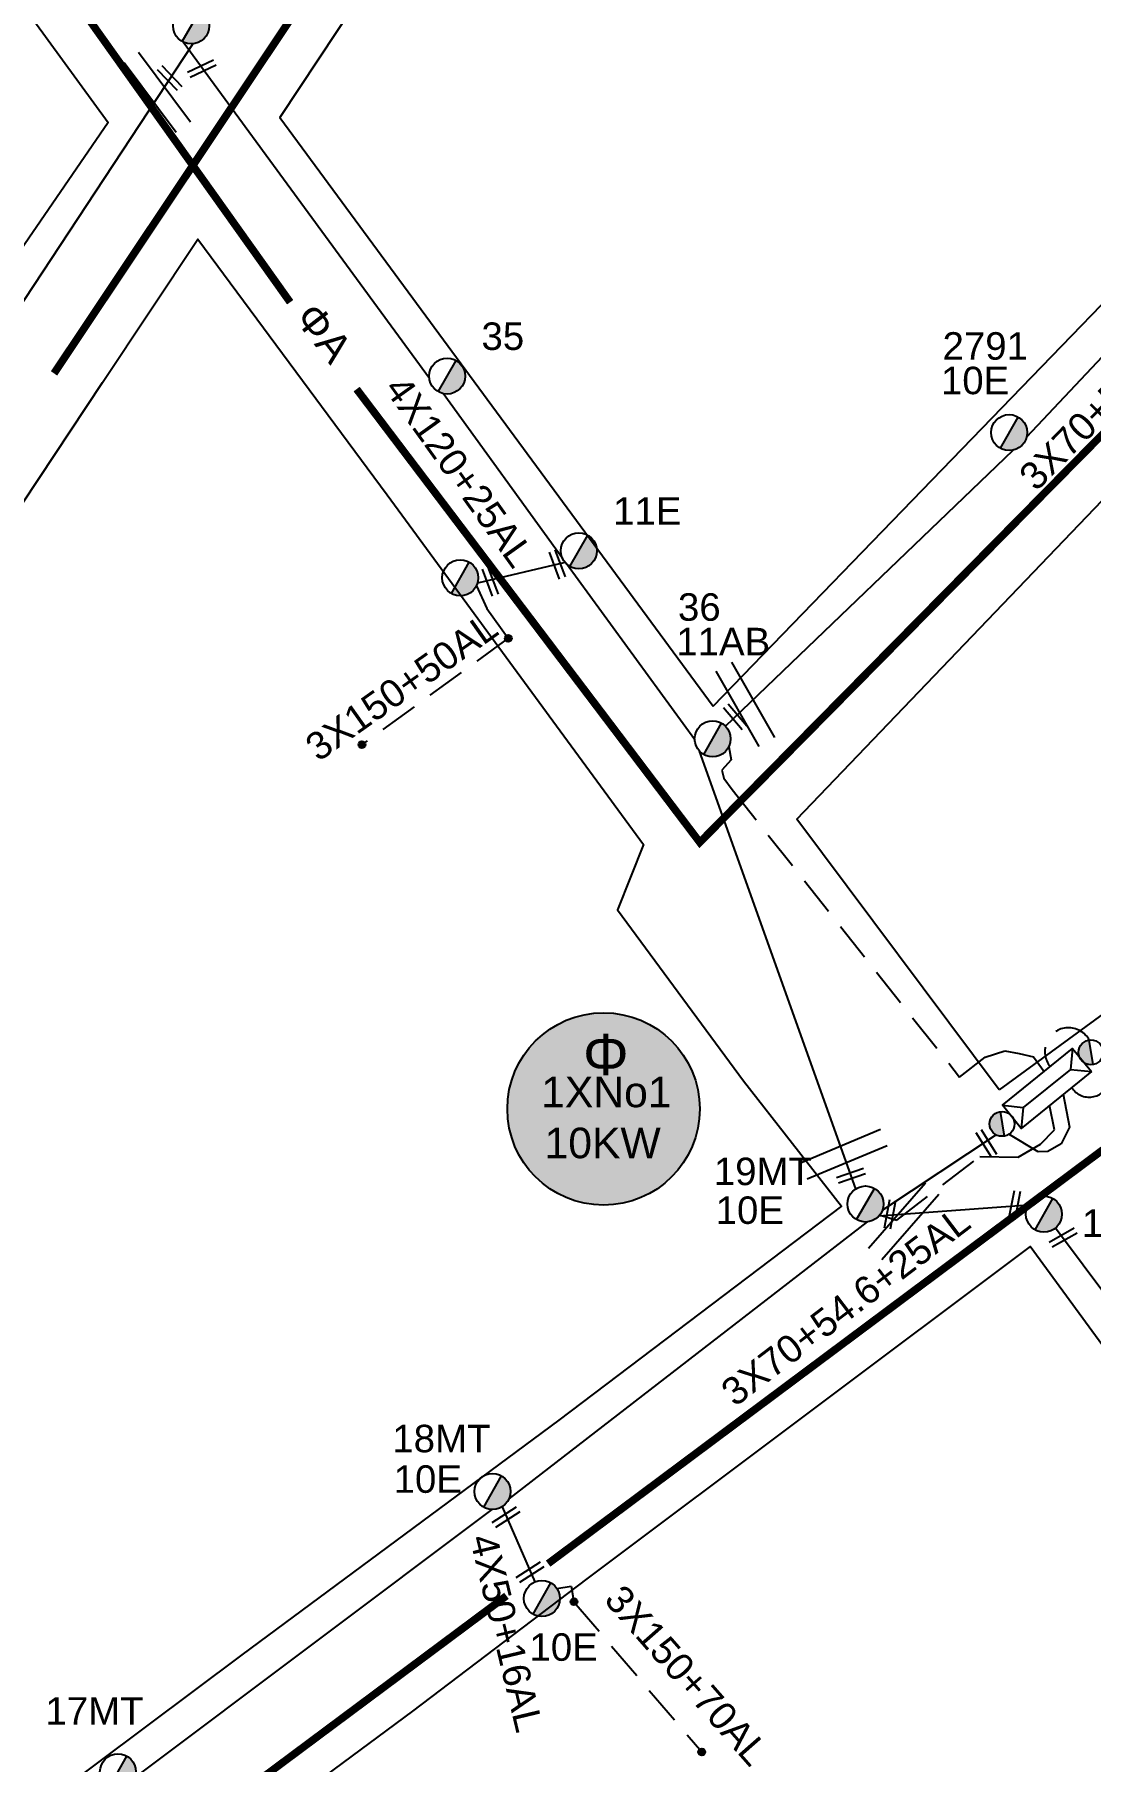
# Model space of a CAD drawing. Header units: millimetres. Extents: x 645 to 3057, y 900 to 1793.
# Drawn here: x 2152 to 2221.2, y 1546 to 1659.1 of the extents above; entities that cross this region are included whole.
import ezdxf

# ---------------------------------------------------------------- set-up
doc = ezdxf.new("R2010")
doc.units = ezdxf.units.MM
doc.linetypes.add('DASHED', pattern=[19.05, 12.7, -6.35])
for name, color, linetype in [('Άγνωστα', 7, 'Continuous'), ('Γυμνά εναέρια ΧΤ (3Φ)   4x50AL', 7, 'Continuous'), ('Γυμνά εναέρια ΧΤ και ΦΟΠ (3Φ)   4x50+16AL', 7, 'Continuous'), ('Καλώδια ΧΤ   3x150+50AL', 7, 'DASHED'), ('Μηχανική τομή', 7, 'Continuous'), ('Στύλος ΦΜ', 7, 'Continuous'), ('Στύλος ΦΜ @ 1', 7, 'Continuous'), ('Συνδέσεις', 7, 'Continuous'), ('Συνεστραμμένα ΧΤ   3x70+54.6+25 AL', 7, 'SYN_LINE'), ('Συνεστραμμένα ΧΤ   4x120+25 AL', 7, 'SYN_LINE'), ('Τομή', 7, 'Continuous'), ('Υποσταθμός εναέριος 2 στύλων', 7, 'Continuous'), ('Υποσταθμός πόλεως', 7, 'Continuous'), ('Υπόβαθρο ΔΕΗ', 7, 'Continuous'), ('Υπόγεια καλώδια Δικτύου ΧΤ και Παρ. ΧΤ - 3X150+70 AL', 7, 'DASHED'), ('Χώρος', 7, 'Continuous')]:
    doc.layers.add(name, color=color, linetype=linetype)
doc.styles.get("Standard").update_dxf_attribs({"font": 'arial.ttf'})
doc.linetypes.add('SYN_LINE', pattern='A,0.5,-0.0001,["/\\/\\/\\/",Standard,S=0.1,R=0,X=0,Y=-0.05],-0.25', length=0.7501)

# ---------------------------------------------------------------- blocks, each defined once
blk = doc.blocks.new('ΥΠΑΡΧΩΝ ΤΣΙΜΕΝΤΕΝΙΟΣ ΣΤΥΛΟΣ')
at = {"layer": 'Στύλος ΦΜ'}
blk.add_hatch(color=256, dxfattribs=at).paths.add_polyline_path([(-1.29, -2.28, 0.574793), (2.62, 0, 0.268822), (1.3, 2.27)])
blk.add_line((-1.29, -2.28), (1.3, 2.27), dxfattribs=at)
blk.add_circle((0, 0), 2.62, dxfattribs=at)
at = {"layer": 'Στύλος ΦΜ', "flags": 4}
for tag, p in [('ΑΡΙΘΜΟΣ', (-4.68, 8.05)), ('ΤΥΠΟΣ', (-4.91, 3.03))]:
    blk.add_attdef(tag, p, '', height=4, dxfattribs=at)
blk = doc.blocks.new('ΥΠΟΣΤΑΘΜΟΣ ΕΝΑΕΡΙΟΣ ΕΠΙ 2 ΣΤΥΛΩΝ')
at = {"layer": 'Υποσταθμός εναέριος 2 στύλων', "linetype": 'Continuous'}
for points in [[(-11.97, -2.11, 0.574793), (-8.45, -0.07, 0.268822), (-9.64, 1.98)], [(9.68, -2.15, 0.574793), (13.19, -0.1, 0.268822), (12.01, 1.95)]]:
    blk.add_hatch(color=256, dxfattribs=at).paths.add_polyline_path(points)
for p, q in [((-11.97, -2.11), (-9.64, 1.98)), ((9.68, -2.15), (12.01, 1.95))]:
    blk.add_line(p, q, dxfattribs=at)
for centre in [(-10.81, -0.07), (10.84, -0.1)]:
    blk.add_circle(centre, 2.36, dxfattribs=at)
at = {"layer": 'Υποσταθμός πόλεως', "linetype": 'Continuous', "ltscale": 40}
blk.add_lwpolyline([(-8.57, 2.82), (8.57, 2.82), (8.57, -2.82), (-8.57, -2.82)], close=True, dxfattribs=at)
for points in [[(-5.75, 0), (-8.57, 2.82)], [(-8.57, -2.82), (-5.75, 0)], [(-5.75, 0), (5.75, 0)], [(5.75, 0), (8.57, 2.82)], [(8.57, -2.82), (5.75, 0)]]:
    blk.add_lwpolyline(points, dxfattribs=at)
at = {"layer": 'Υποσταθμός εναέριος 2 στύλων', "ltscale": 40, "flags": 1}
for tag, p in [('ΜΕΤΑΣΧΗΜΑΤΙΣΜΟΣ', (14.09, 2.51)), ('ΙΣΧΥΣ', (14.07, -0.28)), ('ΑΡΙΘΜΟΣ', (14.19, -3))]:
    blk.add_attdef(tag, p, '', height=1.8, dxfattribs=at)
blk = doc.blocks.new('ΜΗΧΑΝΙΚΗ ΤΟΜΗ')
at = {"layer": 'Μηχανική τομή', "ltscale": 40}
for p, q in [((-1.89, 0.78), (1.89, 0.78)), ((1.89, 0), (-1.89, 0))]:
    blk.add_line(p, q, dxfattribs=at)
blk = doc.blocks.new('ΤΟΜΗ')
at = {"layer": 'Τομή', "ltscale": 40}
for p, q in [((-5.68, 0), (5.68, 0)), ((5.68, -2.33), (-5.68, -2.33))]:
    blk.add_line(p, q, dxfattribs=at)
blk = doc.blocks.new('_ΣΥΝΔΕΣΗ')
at = {"layer": 'Συνδέσεις', "linetype": 'SYN_LINE', "ltscale": 40}
blk.add_hatch(color=256, dxfattribs=at).paths.add_polyline_path([(0.5, -0.01, 1), (-0.5, -0.01, 1)])
at = {"layer": 'Συνδέσεις'}
blk.add_circle((0, -0.01), 0.5, dxfattribs=at)
blk = doc.blocks.new('ΧΩΡΟΣ')
at = {"layer": 'Χώρος', "ltscale": 40, "true_color": 0xff4747}
blk.add_hatch(color=13, dxfattribs=at).paths.add_polyline_path([(12.17, -0.19, 1), (-13.03, -0.19, 1)])
at = {"layer": 'Χώρος', "ltscale": 40}
blk.add_circle((-0.43, -0.19), 12.6, dxfattribs=at)
at = {"layer": 'Χώρος', "ltscale": 30, "insert": (-3.14, 9.64), "char_height": 5.4, "width": 408.8913, "attachment_point": 1}
blk.add_mtext('Φ', dxfattribs=at)
at = {"layer": 'Χώρος', "ltscale": 40}
blk.add_attdef('ΑΡΙΘΜΟΣ_001', (-5.24, -3.99), '', height=5.4, dxfattribs=at)

msp = doc.modelspace()

# ---------------------------------------------------------------- linework, layer by layer
at = {"layer": 'Άγνωστα', "color": 1, "linetype": 'DASHED', "ltscale": 0.2}
msp.add_lwpolyline([(2197.48906, 1612.46746), (2197.65756, 1611.61438), (2197.04794, 1610.95206), (2197.18033, 1610.41518), (2197.72105, 1609.67607), (2212.61017, 1590.83687), (2214.29435, 1592.14306), (2215.56237, 1592.56922), (2216.51761, 1592.38858), (2217.44703, 1592.15633), (2218.15837, 1591.21451)], dxfattribs=at)
at = {"layer": 'Άγνωστα', "color": 27, "linetype": 'DASHED', "ltscale": 0.2}
msp.add_lwpolyline([(2219.39077, 1589.71131), (2219.8124, 1587.56121), (2219.26074, 1586.4768), (2218.37809, 1585.96216), (2217.75287, 1585.94378), (2215.84286, 1587.09916)], dxfattribs=at)
at = {"layer": 'Άγνωστα', "color": 85, "linetype": 'DASHED', "ltscale": 0.2}
msp.add_lwpolyline([(2207.55217, 1581.76148), (2208.49643, 1581.47572), (2213.92675, 1585.63661), (2216.44727, 1585.59456), (2217.89997, 1586.44004), (2218.81941, 1587.37741), (2218.49984, 1588.99206)], dxfattribs=at)
at = {"layer": 'Άγνωστα', "color": 2, "linetype": 'DASHED', "ltscale": 0.2}
msp.add_arc((2219.74007, 1592.5177), 1.55184, 28.790866, 219.6692005, dxfattribs=at)
at = {"layer": 'Γυμνά εναέρια ΧΤ (3Φ)   4x50AL', "color": 85, "linetype": 'SYN_LINE', "ltscale": 10}
msp.add_lwpolyline([(2207.32546, 1581.74464), (2217.12416, 1582.47243)], dxfattribs=at)
at = {"layer": 'Γυμνά εναέρια ΧΤ (3Φ)   4x50AL', "color": 85, "linetype": 'SYN_LINE', "ltscale": 20}
msp.add_lwpolyline([(2218.89149, 1580.96372), (2233.18431, 1561.83145)], dxfattribs=at)
at = {"layer": 'Γυμνά εναέρια ΧΤ και ΦΟΠ (3Φ)   4x50+16AL', "color": 27}
msp.add_lwpolyline([(2182.64846, 1562.69853), (2184.78235, 1557.77068)], dxfattribs=at)
at = {"layer": 'Καλώδια ΧΤ   3x150+50AL', "color": 1, "ltscale": 0.2}
msp.add_lwpolyline([(2180.97168, 1623.02475), (2181.64048, 1621.54067), (2183.05197, 1619.57927), (2173.46975, 1612.61371)], dxfattribs=at)
at = {"layer": 'Συνεστραμμένα ΧΤ   3x70+54.6+25 AL', "color": 30, "ltscale": 20}
for points in [[(2217.00296, 1632.7693), (2235.78314, 1652.71009)], [(2197.28357, 1613.81756), (2216.12619, 1631.90339)]]:
    msp.add_lwpolyline(points, dxfattribs=at)
at = {"layer": 'Συνεστραμμένα ΧΤ   3x70+54.6+25 AL', "color": 27, "ltscale": 20}
for points in [[(2215.0114, 1587.05654), (2207.55323, 1582.12683)], [(2206.55969, 1581.35557), (2183.0943, 1563.20803)], [(2181.98001, 1562.51914), (2158.62129, 1544.99815)]]:
    msp.add_lwpolyline(points, dxfattribs=at)
at = {"layer": 'Συνεστραμμένα ΧΤ   3x70+54.6+25 AL', "color": 5, "linetype": 'DASHED', "ltscale": 0.2}
msp.add_arc((2221.09255, 1590.84413), 1.32112, 210.7529202, 55.8112073, dxfattribs=at)
at = {"layer": 'Συνεστραμμένα ΧΤ   4x120+25 AL', "color": 85, "ltscale": 20}
msp.add_lwpolyline([(2162.40371, 1658.51219), (2146.14127, 1633.83405)], dxfattribs=at)
at = {"layer": 'Συνεστραμμένα ΧΤ   4x120+25 AL', "color": 1, "ltscale": 20}
for points in [[(2177.88676, 1636.5844), (2161.75943, 1658.63044)], [(2186.62191, 1624.77373), (2178.79408, 1635.60455)], [(2195.26237, 1612.92095), (2186.86472, 1624.44743)], [(2205.80573, 1583.51647), (2195.57418, 1612.1971)]]:
    msp.add_lwpolyline(points, dxfattribs=at)
at = {"layer": 'Συνεστραμμένα ΧΤ   4x120+25 AL', "color": 1, "ltscale": 5}
msp.add_lwpolyline([(2186.77489, 1624.54236), (2181.03432, 1623.18368)], dxfattribs=at)
at = {"layer": 'Υπόβαθρο ΔΕΗ'}
for points in [[(2196.46731, 1615.12293), (2229.08628, 1648.83981), (2271.19313, 1692.73947), (2251.62536, 1708.85198), (2233.0978, 1724.06482), (2220.91222, 1733.93276), (2202.21758, 1705.03984), (2181.87124, 1674.49425), (2168.08162, 1653.69095), (2196.46731, 1615.12293)], [(2215.2074, 1589.99461), (2201.94268, 1607.72907), (2254.94231, 1663.07235), (2277.15889, 1686.1087), (2301.06766, 1653.46445), (2245.75341, 1612.33104), (2215.2074, 1589.99461)], [(2226.44641, 1567.15348), (2217.23614, 1579.74135), (2188.20635, 1557.97865), (2176.78975, 1549.32097), (2156.76773, 1534.47868), (2170.02017, 1517.95979), (2202.43828, 1542.34429)]]:
    msp.add_lwpolyline(points, dxfattribs=at)
for points in [[(2113.72666, 1590.59429), (2107.08103, 1581.27416), (2106.05284, 1579.99645), (2104.5874, 1579.23318), (2102.82892, 1578.98916), (2100.88075, 1579.59387), (2099.28153, 1581.30574), (2091.24424, 1590.59429), (2079.87372, 1603.35546), (2065.7564, 1619.6312), (2056.62952, 1629.67445), (2076.72485, 1642.57454), (2109.677, 1663.55639), (2137.00035, 1680.59317), (2156.84658, 1653.36142), (2140.43688, 1629.45312)], [(2198.45996, 1590.59429), (2204.8843, 1582.39419), (2186.3549, 1568.36203), (2165.6014, 1552.99934), (2137.30713, 1531.85463), (2111.8494, 1512.93839), (2108.76097, 1516.09208), (2106.42585, 1519.81504), (2103.51862, 1527.12171), (2102.36415, 1536.51791), (2103.62872, 1546.98296), (2105.33302, 1555.04176), (2108.68649, 1563.17414), (2115.61957, 1574.90229), (2126.17991, 1590.59429), (2156.47717, 1636.33663), (2162.7137, 1645.72554), (2175.12942, 1628.96771), (2191.90582, 1606.06784), (2190.21194, 1601.79667)]]:
    msp.add_lwpolyline(points, close=True, dxfattribs=at)
at = {"layer": 'Υπόβαθρο ΔΕΗ', "color": 85, "const_width": 0.5}
for points in [[(2153.30412, 1636.92818), (2179.56988, 1676.27682)], [(2168.76846, 1641.58889), (2149.49576, 1668.67797)], [(2231.37815, 1642.4767), (2195.59553, 1606.21403), (2173.12161, 1635.89897)], [(2185.66442, 1558.97476), (2258.32827, 1613.18316)], [(2182.93519, 1556.86517), (2164.79633, 1543.35111)]]:
    msp.add_lwpolyline(points, dxfattribs=at)
at = {"layer": 'Υπόγεια καλώδια Δικτύου ΧΤ και Παρ. ΧΤ - 3X150+70 AL', "color": 27, "ltscale": 0.2}
msp.add_lwpolyline([(2186.23326, 1557.35274), (2187.17678, 1557.50416), (2187.35286, 1556.4776), (2195.72013, 1546.64077)], dxfattribs=at)

# ---------------------------------------------------------------- block references
at = {"layer": 'Μηχανική τομή'}
for p, xscale, yscale, zscale, rotation in [((2161.01536, 1656.40538), 0.5000000000000687, 0.5000000000000687, 0.5000000000000687, 133.8605538009383), ((2162.90023, 1657.07097), 0.5000000000000103, 0.5000000000000103, 0.5000000000000103, 205.2105406037671), ((2186.44204, 1624.48269), 0.499999999999763, 0.499999999999763, 0.499999999999763, 110.656124279633), ((2182.058, 1623.3525), 0.4999999999996766, 0.4999999999996766, 0.4999999999996766, 110.6561242796437), ((2198.06054, 1614.56333), 0.4999999999999446, 0.4999999999999446, 0.4999999999999446, 130.0917828323592), ((2214.52616, 1586.59942), 0.4999999999999015, 0.4999999999999015, 0.4999999999999015, 122.4343778989867), ((2205.56265, 1584.19786), 0.4999999999999463, 0.4999999999999463, 0.4999999999999463, 19.19906913864167), ((2208.24381, 1581.81285), 0.4999999999999787, 0.4999999999999787, 0.4999999999999787, 79.1731002310451), ((2216.40358, 1582.41891), 0.4999999999999787, 0.4999999999999787, 0.4999999999999787, 79.1731002310451), ((2219.49159, 1580.16043), 0.4999999999999796, 0.4999999999999796, 0.4999999999999796, 29.61327742881717), ((2183.0115, 1561.86016), 0.4999999999999961, 0.4999999999999961, 0.4999999999999961, 32.68135534385639), ((2184.57731, 1558.24419), 0.4999999999999961, 0.4999999999999961, 0.4999999999999961, 32.68135534385639)]:
    msp.add_blockref('ΜΗΧΑΝΙΚΗ ΤΟΜΗ', p, dxfattribs=dict(at, xscale=xscale, yscale=yscale, zscale=zscale, rotation=rotation))
at = {"layer": 'Στύλος ΦΜ @ 1', "ltscale": 40}
ref = msp.add_blockref('ΥΠΑΡΧΩΝ ΤΣΙΜΕΝΤΕΝΙΟΣ ΣΤΥΛΟΣ', (2162.28579, 1659.68404), dxfattribs=dict(at, xscale=0.4499999999998181, yscale=0.4499999999998181, zscale=0.4499999999998181))
ref.add_attrib('ΤΥΠΟΣ', '10AB', (2159.64163, 1665.67104), dxfattribs={"layer": 'Στύλος ΦΜ', "height": 1.8, "flags": 4})
ref.add_attrib('ΑΡΙΘΜΟΣ', '32', (2159.74818, 1667.93333), dxfattribs={"layer": 'Στύλος ΦΜ', "height": 1.8, "flags": 4})
ref = msp.add_blockref('ΥΠΑΡΧΩΝ ΤΣΙΜΕΝΤΕΝΙΟΣ ΣΤΥΛΟΣ', (2179.0523, 1636.75367), dxfattribs=dict(at, xscale=0.4499999999998181, yscale=0.4499999999998181, zscale=0.4499999999998181))
ref.add_attrib('ΤΥΠΟΣ', '35', (2181.29766, 1638.46458), dxfattribs={"layer": 'Στύλος ΦΜ', "height": 1.8, "flags": 4})
ref = msp.add_blockref('ΥΠΑΡΧΩΝ ΤΣΙΜΕΝΤΕΝΙΟΣ ΣΤΥΛΟΣ', (2215.85926, 1633.05051), dxfattribs=dict(at, xscale=0.4499999999998181, yscale=0.4499999999998181, zscale=0.4499999999998181))
ref.add_attrib('ΤΥΠΟΣ', '10E', (2211.38744, 1635.56483), dxfattribs={"layer": 'Στύλος ΦΜ', "height": 1.8, "flags": 4})
ref.add_attrib('ΑΡΙΘΜΟΣ', '2791', (2211.49399, 1637.82712), dxfattribs={"layer": 'Στύλος ΦΜ', "height": 1.8, "flags": 4})
ref = msp.add_blockref('ΥΠΑΡΧΩΝ ΤΣΙΜΕΝΤΕΝΙΟΣ ΣΤΥΛΟΣ', (2187.67399, 1625.30312), dxfattribs=dict(at, xscale=0.4499999999998181, yscale=0.4499999999998181, zscale=0.4499999999998181))
ref.add_attrib('ΤΥΠΟΣ', '11E', (2189.91935, 1627.01403), dxfattribs={"layer": 'Στύλος ΦΜ', "height": 1.8, "flags": 4})
at = {"layer": 'Στύλος ΦΜ @ 1', "ltscale": 40, "xscale": 0.4499999999998181, "yscale": 0.4499999999998181, "zscale": 0.4499999999998181}
msp.add_blockref('ΥΠΑΡΧΩΝ ΤΣΙΜΕΝΤΕΝΙΟΣ ΣΤΥΛΟΣ', (2179.91016, 1623.53495), dxfattribs=at)
at = {"layer": 'Στύλος ΦΜ @ 1', "ltscale": 40}
ref = msp.add_blockref('ΥΠΑΡΧΩΝ ΤΣΙΜΕΝΤΕΝΙΟΣ ΣΤΥΛΟΣ', (2196.43761, 1612.99811), dxfattribs=dict(at, xscale=0.4499999999998181, yscale=0.4499999999998181, zscale=0.4499999999998181))
ref.add_attrib('ΤΥΠΟΣ', '11AB', (2194.05808, 1618.46562), dxfattribs={"layer": 'Στύλος ΦΜ', "height": 1.8, "flags": 4})
ref.add_attrib('ΑΡΙΘΜΟΣ', '36', (2194.16463, 1620.7279), dxfattribs={"layer": 'Στύλος ΦΜ', "height": 1.8, "flags": 4})
ref = msp.add_blockref('ΥΠΑΡΧΩΝ ΤΣΙΜΕΝΤΕΝΙΟΣ ΣΤΥΛΟΣ', (2206.44583, 1582.52782), dxfattribs=dict(at, xscale=0.4499999999998181, yscale=0.4499999999998181, zscale=0.4499999999998181))
ref.add_attrib('ΤΥΠΟΣ', '10E', (2196.6333, 1581.22253), dxfattribs={"layer": 'Στύλος ΦΜ', "height": 1.8, "flags": 4})
ref.add_attrib('ΑΡΙΘΜΟΣ', '19MT', (2196.51515, 1583.76372), dxfattribs={"layer": 'Στύλος ΦΜ', "height": 1.8, "flags": 4})
ref = msp.add_blockref('ΥΠΑΡΧΩΝ ΤΣΙΜΕΝΤΕΝΙΟΣ ΣΤΥΛΟΣ', (2218.13309, 1581.86482), dxfattribs=dict(at, xscale=0.4499999999998181, yscale=0.4499999999998181, zscale=0.4499999999998181))
ref.add_attrib('ΤΥΠΟΣ', '11AB', (2220.61388, 1580.37351), dxfattribs={"layer": 'Στύλος ΦΜ', "height": 1.8, "flags": 4})
ref = msp.add_blockref('ΥΠΑΡΧΩΝ ΤΣΙΜΕΝΤΕΝΙΟΣ ΣΤΥΛΟΣ', (2182.02244, 1563.69615), dxfattribs=dict(at, xscale=0.4499999999998181, yscale=0.4499999999998181, zscale=0.4499999999998181))
ref.add_attrib('ΤΥΠΟΣ', '10E', (2175.54483, 1563.61079), dxfattribs={"layer": 'Στύλος ΦΜ', "height": 1.8, "flags": 4})
ref.add_attrib('ΑΡΙΘΜΟΣ', '18MT', (2175.45907, 1566.26685), dxfattribs={"layer": 'Στύλος ΦΜ', "height": 1.8, "flags": 4})
ref = msp.add_blockref('ΥΠΑΡΧΩΝ ΤΣΙΜΕΝΤΕΝΙΟΣ ΣΤΥΛΟΣ', (2185.25758, 1556.69305), dxfattribs=dict(at, xscale=0.4499999999998181, yscale=0.4499999999998181, zscale=0.4499999999998181))
ref.add_attrib('ΤΥΠΟΣ', '10E', (2184.44035, 1552.61029), dxfattribs={"layer": 'Στύλος ΦΜ', "height": 1.8, "flags": 4})
ref = msp.add_blockref('ΥΠΑΡΧΩΝ ΤΣΙΜΕΝΤΕΝΙΟΣ ΣΤΥΛΟΣ', (2157.49325, 1545.3368), dxfattribs=dict(at, xscale=0.4499999999998181, yscale=0.4499999999998181, zscale=0.4499999999998181))
ref.add_attrib('ΤΥΠΟΣ', '17MT', (2152.74383, 1548.42733), dxfattribs={"layer": 'Στύλος ΦΜ', "height": 1.8, "flags": 4})
at = {"layer": 'Συνδέσεις', "xscale": 0.4499999999998181, "yscale": 0.4499999999998181, "zscale": 0.4499999999998181}
for p in [(2183.05197, 1619.57927), (2173.46975, 1612.61371), (2187.35286, 1556.4776), (2195.72013, 1546.64077)]:
    msp.add_blockref('_ΣΥΝΔΕΣΗ', p, dxfattribs=at)
at = {"layer": 'Τομή'}
for p, xscale, yscale, zscale, rotation in [((2160.53883, 1655.68225), 0.5000000000004471, 0.5000000000004471, 0.5000000000004471, 306.693587015274), ((2199.08048, 1615.54231), 0.5000000000009658, 0.5000000000009658, 0.5000000000009658, 299.7536140057441), ((2204.80362, 1586.32554), 0.5000000000010646, 0.5000000000010646, 0.5000000000010646, 22.64328763191961), ((2208.5071, 1581.76712), 0.5000000000009437, 0.5000000000009437, 0.5000000000009437, 48.95822739535321)]:
    msp.add_blockref('ΤΟΜΗ', p, dxfattribs=dict(at, xscale=xscale, yscale=yscale, zscale=zscale, rotation=rotation))
at = {"layer": 'Υποσταθμός εναέριος 2 στύλων', "xscale": 0.3452047890031907, "yscale": 0.3452047890031907, "zscale": 0.3452047890031907, "rotation": 218.9139498924964}
msp.add_blockref('ΥΠΟΣΤΑΘΜΟΣ ΕΝΑΕΡΙΟΣ ΕΠΙ 2 ΣΤΥΛΩΝ', (2218.32368, 1590.0989), dxfattribs=at)
at = {"layer": 'Χώρος'}
ref = msp.add_blockref('ΧΩΡΟΣ', (2189.50714, 1588.85043), dxfattribs=dict(at, xscale=0.5, yscale=0.5, zscale=0.5))
ref.add_attrib('ΑΡΙΘΜΟΣ_001', '1ΧΝο1', (2185.20337, 1588.86664), dxfattribs={"ltscale": 40, "height": 2})
ref.add_attrib('ΑΡΙΘΜΟΣ_002', '10ΚW', (2185.42984, 1585.52512), dxfattribs={"ltscale": 40, "height": 2})

# ---------------------------------------------------------------- texts
at = {"layer": 'Γυμνά εναέρια ΧΤ και ΦΟΠ (3Φ)   4x50+16AL', "color": 7, "insert": (2182.27126, 1561.06643), "char_height": 1.8, "width": 168.3717627, "attachment_point": 1, "rotation": 283.5019553}
msp.add_mtext('4X50+16AL', dxfattribs=at)
at = {"layer": 'Καλώδια ΧΤ   3x150+50AL', "color": 7, "insert": (2169.57315, 1612.92143), "char_height": 1.8, "width": 168.3717627, "attachment_point": 1, "rotation": 35.2844972}
msp.add_mtext('3X150+50AL', dxfattribs=at)
at = {"layer": 'Συνεστραμμένα ΧΤ   3x70+54.6+25 AL', "color": 7, "char_height": 1.8, "width": 168.3717627, "attachment_point": 1}
for insert, rotation in [((2216.34519, 1630.40409), 45.4261806), ((2196.80599, 1570.62777), 37.2722224)]:
    msp.add_mtext('3X70+54.6+25AL', dxfattribs=dict(at, insert=insert, rotation=rotation))
at = {"layer": 'Συνεστραμμένα ΧΤ   4x120+25 AL', "color": 7, "insert": (2176.34385, 1636.97352), "char_height": 1.8, "width": 168.3717627, "attachment_point": 1, "rotation": 305.5879672}
msp.add_mtext('4X120+25AL', dxfattribs=at)
at = {"layer": 'Υπόβαθρο ΔΕΗ', "insert": (2170.50962, 1641.76402), "char_height": 1.8, "width": 4.6964718, "attachment_point": 1, "rotation": 307.8177415}
msp.add_mtext('{\\H1.083x;\\C85;ΦΑ}', dxfattribs=at)
at = {"layer": 'Υπόγεια καλώδια Δικτύου ΧΤ και Παρ. ΧΤ - 3X150+70 AL', "color": 7, "insert": (2190.61078, 1557.74547), "char_height": 1.8, "width": 168.3717627, "attachment_point": 1, "rotation": 311.2822231}
msp.add_mtext('3X150+70AL', dxfattribs=at)

doc.saveas('drawing.dxf')
